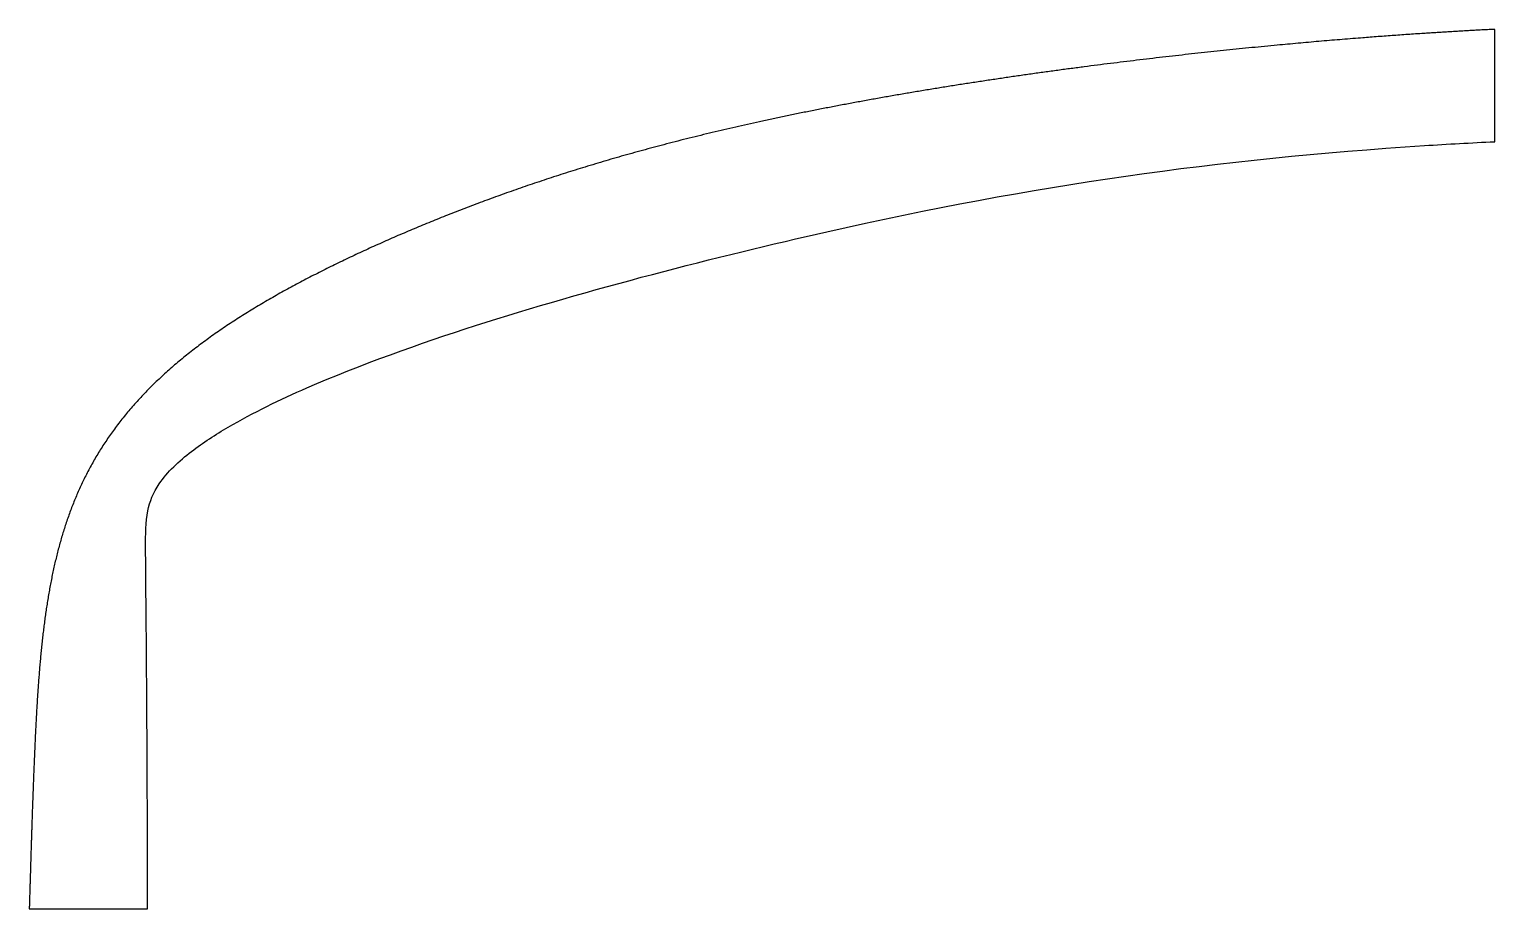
# Model space of a CAD drawing. Header units: millimetres. Extents: x -237 to -103, y -27 to 53.
import ezdxf

# ---------------------------------------------------------------- set-up
doc = ezdxf.new("R2010")
doc.units = ezdxf.units.MM
doc.layers.get('0').update_dxf_attribs({"linetype": 'CONTINUOUS'})

msp = doc.modelspace()

# ---------------------------------------------------------------- linework, layer by layer
for p, q in [((-103.07, 42.94), (-103.07, 53.2)), ((-237.02, -27.07), (-237.02, -27.08)), ((-237.02, -27.08), (-237.02, -27.12)), ((-237.02, -27.12), (-226.21, -27.12)), ((-226.21, -27.12), (-226.21, -27.07))]:
    msp.add_line(p, q)
for points, degree, knots in [([(-103.07, 53.2), (-103.39, 53.19), (-105.24, 53.09), (-108.64, 52.9), (-113.56, 52.57), (-120.04, 52.05), (-127.82, 51.3), (-135.71, 50.42), (-143.69, 49.4), (-151.69, 48.23), (-159.58, 46.92), (-167.26, 45.46), (-174.62, 43.83), (-181.6, 42.04), (-188.19, 40.08), (-194.48, 37.93), (-200.54, 35.6), (-206.45, 33.04), (-212.2, 30.24), (-217.69, 27.13), (-222.72, 23.63), (-227.05, 19.7), (-230.52, 15.29), (-233.03, 10.44), (-234.67, 5.23), (-235.65, -0.22), (-236.19, -5.76), (-236.49, -11.27), (-236.7, -16.69), (-236.84, -20.91), (-236.93, -24.02), (-236.99, -26.06), (-237.02, -27.07)], 5, [-0.4946006, -0.4946006, -0.4946006, -0.4946006, -0.4946006, -0.4946006, -0.4909091, -0.4727273, -0.4545455, -0.4363636, -0.4181818, -0.4, -0.3818182, -0.3636364, -0.3454545, -0.3272727, -0.3090909, -0.2909091, -0.2727273, -0.2545455, -0.2363636, -0.2181818, -0.2, -0.1818182, -0.1636364, -0.1454545, -0.1272727, -0.1090909, -0.0909091, -0.0727273, -0.0545455, -0.0363636, -0.0181818, 0, 0, 0, 0, 0, 0]), ([(-103.07, 53.2), (-103.39, 53.19), (-105.24, 53.09), (-108.64, 52.9), (-113.56, 52.57), (-120.04, 52.05), (-127.82, 51.3), (-135.71, 50.42), (-143.69, 49.4), (-151.69, 48.23), (-159.58, 46.92), (-167.26, 45.46), (-174.62, 43.83), (-181.6, 42.04), (-188.19, 40.08), (-194.48, 37.93), (-200.54, 35.6), (-206.45, 33.04), (-212.2, 30.24), (-217.69, 27.13), (-222.72, 23.63), (-227.05, 19.7), (-230.52, 15.29), (-233.03, 10.44), (-234.67, 5.23), (-235.65, -0.22), (-236.19, -5.76), (-236.49, -11.27), (-236.7, -16.69), (-236.84, -20.91), (-236.93, -24.02), (-236.99, -26.06), (-237.02, -27.07)], 5, [-0.4946006, -0.4946006, -0.4946006, -0.4946006, -0.4946006, -0.4946006, -0.4909091, -0.4727273, -0.4545455, -0.4363636, -0.4181818, -0.4, -0.3818182, -0.3636364, -0.3454545, -0.3272727, -0.3090909, -0.2909091, -0.2727273, -0.2545455, -0.2363636, -0.2181818, -0.2, -0.1818182, -0.1636364, -0.1454545, -0.1272727, -0.1090909, -0.0909091, -0.0727273, -0.0545455, -0.0363636, -0.0181818, 0, 0, 0, 0, 0, 0]), ([(-225.14, 11.7), (-224.42, 12.77), (-223.33, 13.77), (-221.14, 15.45), (-219.97, 16.2), (-216.57, 18.19), (-214.05, 19.4), (-206.76, 22.58), (-201.31, 24.51), (-185.9, 29.45), (-174.12, 32.46), (-145.17, 38.99), (-128.42, 41.37), (-107.37, 42.72), (-105.22, 42.84), (-103.07, 42.94)], 3, [-87.456384, -87.456384, -87.456384, -87.456384, -85.924808, -85.924808, -84.518234, -84.518234, -81.739008, -81.739008, -76.064076, -76.064076, -64.549449, -64.549449, -42.751938, -42.751938, -40.302524, -40.302524, -40.302524, -40.302524]), ([(-226.21, -27.07), (-226.21, -21.67), (-226.22, -16.65), (-226.34, 0.92), (-226.38, 4.54), (-226.4, 7.1), (-226.38, 8.2), (-226.01, 10.08), (-225.7, 10.88), (-225.14, 11.7)], 3, [-7.0444, -7.0444, -7.0444, -7.0444, -5.418723, -5.418723, -3.532799, -3.532799, -1.627003, -1.627003, 0, 0, 0, 0])]:
    msp.add_open_spline(points, degree=degree, knots=knots)

doc.saveas('drawing.dxf')
